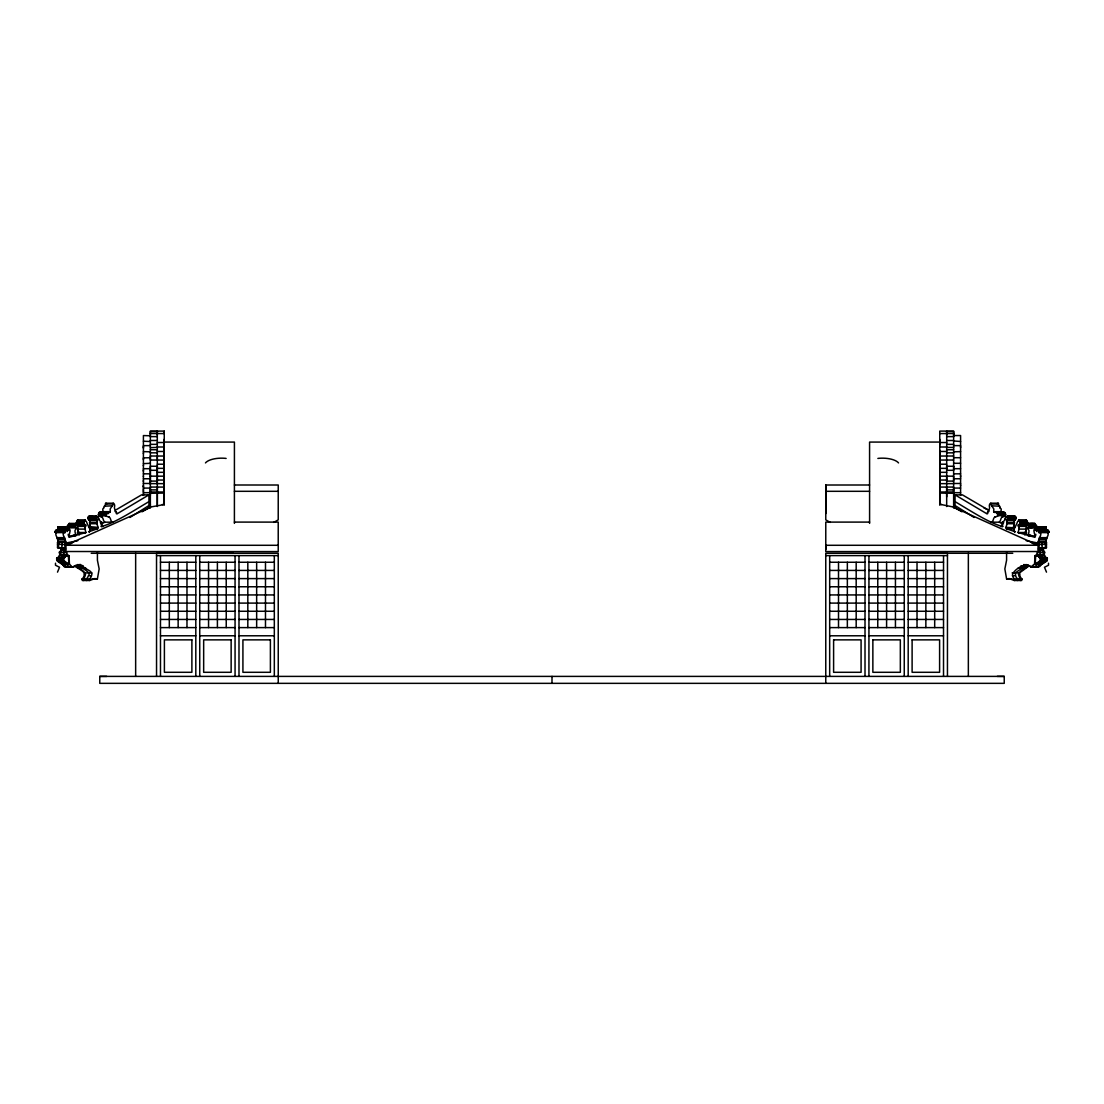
<?xml version="1.0" encoding="UTF-8"?>
<svg xmlns="http://www.w3.org/2000/svg" width="1104" height="1104" viewBox="0 0 1104 1104"><rect width="100%" height="100%" fill="white"/><g stroke="black" fill="none" stroke-linecap="round" stroke-linejoin="round"><path stroke-width="1.5" d="M162.398 504.473L163.116 504.749L151.331 506.874L65.964 545.252L65.964 551.517L278.222 551.586L278.222 522.109L234.407 522.095M143.41 453.675L143.41 452.875M143.41 486.146L143.41 487.071M143.41 485.236L143.41 486.491M143.41 480.488L143.41 481.634M143.41 476.569L143.41 476.003M143.41 469.78L143.41 470.345M143.41 448.21L143.41 446.816M143.41 441.241L150.365 441.517M150.365 508.006L150.351 431.595L157.306 431.595L157.306 434.99M150.365 493.281L164.261 493.06M150.365 495.448L150.365 487.057L164.261 487.085M150.365 484.145L150.351 466.247L157.306 466.247L157.306 483.621M150.365 447.631L157.306 447.424M150.351 436.701L150.351 431.057L164.248 431.112L164.248 433.568L150.351 433.527M157.32 493.074L157.32 506.529M157.32 506.35L157.32 487.057M164.248 439.295L164.248 504.473L163.116 504.473M234.407 523.379L234.421 442.083L164.248 442.069M829.67 676.379L829.684 555.602M838.516 627.61L838.516 562.253M847.348 627.61L847.348 562.253M856.18 627.61L856.18 562.253M865.012 676.379L865.012 555.602M868.931 676.379L868.945 555.602M877.763 627.61L877.777 562.253M886.595 627.61L886.609 562.253M895.441 627.61L895.441 562.253M904.259 676.379L904.273 555.602M908.192 676.379L908.192 555.602M917.024 627.61L917.024 562.253M925.856 627.61L925.856 562.253M934.688 627.61L934.688 562.253M939.739 505.094L939.752 431.112L953.649 431.057L953.649 436.701M943.52 676.379L943.534 555.602M946.68 506.529L946.694 431.112L946.694 432.561M947.453 676.379L947.467 553.27L825.764 553.256L825.764 683.348M953.635 508.006L953.649 431.595L946.694 431.595L946.694 434.99M960.59 485.801L960.59 484.849M960.59 476.956L960.59 475.548M960.59 457.718L953.635 457.705M960.59 451.619L953.635 451.812M960.59 441.503L953.635 440.965M960.59 495.434L960.59 435.542L953.635 435.569M1006.586 552.497L1006.586 560.239L1004.847 568.919L1006.641 579.158L1014.01 579.158M143.41 459.83L143.41 458.381M961.957 511.787L955.029 507.978L955.07 494.882L962.453 494.882L988.108 509.91L983.788 507.771M157.306 431.899L157.306 431.057L157.306 433.568M1048.345 532.639L1048.759 532.363A1.753 1.242 -90 0 0 1048.772 531.521C1047.751 527.864 1038.257 528.14 1039.292 533.122L1038.616 528.83A1.808 1.27 -90 0 0 1038.533 528.43L1038.574 528.043A2.76 1.946 -90 0 0 1038.795 527.174L1037.967 527.795A5.216 3.685 -90 0 0 1037.47 529.009A2.677 1.904 -90 0 0 1037.208 530.224L1037.125 530.596A2.015 1.421 -90 0 0 1036.946 531.562L1035.428 529.754A2.843 2.001 -90 0 0 1034.848 529.699L1038.809 529.216L1034.393 529.202A2.263 1.601 -90 0 0 1033.924 530.582L1033.951 531.397A1.904 1.352 -90 0 1 1034.241 532.832L1034.558 533.853A3.381 2.401 -90 0 1 1034.931 534.998A7.259 5.134 -90 0 1 1035 537.344L1018.095 532.514A2.484 1.753 -90 0 0 1018.274 531.521A2.415 1.711 -90 0 1 1018.606 530.748A2.015 1.421 -90 0 0 1018.771 529.768L1019.047 529.106A1.808 1.27 -90 0 0 1019.213 528.126M1038.16 541.857L1039.099 542.506L1039.071 547.694L1046.454 547.708L1046.468 542.506L1045.571 541.857L1038.16 541.857L1039.485 537.648A11.164 7.894 -90 0 0 1040.479 535.606A2.594 1.835 -90 0 0 1040.727 533.674L1040.575 532.114L1041.389 532.363A1.753 1.242 -90 0 0 1041.389 531.521L1040.065 530.044M1048.496 563.206L1048.496 565.234L1044.481 567.249L1046.495 572.148M142.043 511.787L148.971 507.978L148.93 494.882L141.547 494.882L115.892 509.91M55.655 532.639L55.241 532.363A1.753 1.242 90 0 1 55.228 531.535C56.235 527.85 65.743 528.14 64.708 533.122L65.384 528.83A1.808 1.27 90 0 1 65.467 528.43L65.426 528.043A2.76 1.946 90 0 1 65.205 527.174L66.033 527.795A5.216 3.685 90 0 1 66.53 529.023A2.677 1.904 90 0 1 66.792 530.237L66.875 530.596A2.015 1.421 90 0 1 67.054 531.562L68.572 529.754A2.843 2.001 90 0 1 69.152 529.699L65.191 529.202L69.607 529.216A2.263 1.601 90 0 1 70.076 530.582L70.049 531.397A1.904 1.352 90 0 0 69.759 532.832L69.442 533.853A3.381 2.401 90 0 0 69.069 534.998A7.259 5.134 90 0 0 69 537.344L85.905 532.514A2.484 1.753 90 0 1 85.726 531.521A2.415 1.711 90 0 0 85.394 530.748A2.015 1.421 90 0 1 85.229 529.768L84.953 529.106A1.808 1.27 90 0 1 84.787 528.126M63.935 530.044L62.611 531.521A1.753 1.242 90 0 0 62.611 532.363L63.425 532.114L63.273 533.674A2.594 1.835 90 0 0 63.521 535.606A11.164 7.894 90 0 0 64.515 537.648L65.84 541.857L57.532 542.506L57.546 547.708L65.453 548.923L63.59 552.235L63.894 554.374L65.522 555.795M89.383 519.004L90.073 520.522A3.105 2.194 90 0 1 89.603 522.137L89.576 522.247M88.044 517.514C87.878 523.31 97.055 516.989 97.442 520.522A3.105 2.194 90 0 1 96.973 522.123L97.166 523.945A3.974 2.815 90 0 1 97.345 525.256L97.456 525.559A2.87 2.029 90 0 1 97.939 527.16L97.511 528.788L88.872 531.728M88.058 517.307L97.856 517.141L99.236 520.067A5.189 3.671 90 0 1 99.802 520.591L100.574 521.806A5.906 4.181 90 0 1 101.002 522.979L101.237 522.537A1.38 0.98 90 0 1 101.651 522.247L102.01 525.959A3.947 2.788 90 0 1 101.568 526.553C115.948 522.44 134.095 510.352 148.957 501.63M58.636 527.339L57.822 527.188A2.76 1.946 90 0 0 58.043 528.057L58.084 528.43A1.808 1.27 90 0 0 58.015 528.844L57.863 530.182M1035.69 529.368A2.249 1.587 -90 0 1 1035.593 527.381L1036.78 526.705L1036.449 525.504M68.172 534.295L68.462 535.882L75.845 535.882L75.251 532.942A6.376 4.513 90 0 1 75.017 530.707A2.015 1.421 90 0 1 75.527 529.644A2.249 1.587 90 0 0 75.79 527.381L74.617 526.263L76.549 523.889A1.38 0.98 90 0 1 76.631 523.324L76.687 523.42A2.153 1.532 90 0 1 77.114 524.911A1.587 1.118 90 0 1 77.294 527.008A3.657 2.581 90 0 1 77.708 528.402A2.318 1.642 90 0 1 77.57 529.644L77.873 530.845A4.457 3.146 90 0 1 78.826 532.39L78.412 532.721A7.59 5.368 90 0 1 77.432 532.625L77.321 533.011A3.077 2.18 90 0 0 78.467 534.198A1.504 1.063 90 0 1 79.06 534.157L79.198 534.916M1006.641 579.158L1009.097 578.551L1014.286 580.511L1014.645 579.048A6.707 4.733 -90 0 1 1012.589 575.971C1010.74 571.72 1026.541 560.225 1030.708 567.083L1034.586 563.978L1034.903 555.767L1036.973 554.374L1044.356 554.374L1044.66 552.235L1042.797 548.936L1046.454 547.708M89.562 531.797L90.197 527.45A3.919 2.774 90 0 1 89.838 527.864L89.314 527.933M1038.657 529.81L1046.137 530.182M1046.04 529.823L1045.985 528.83A1.808 1.27 -90 0 0 1045.916 528.43L1045.957 528.043A2.76 1.946 -90 0 0 1046.178 527.188L1045.364 527.339M955.043 501.63C969.905 510.352 988.052 522.44 1002.432 526.553A3.947 2.788 -90 0 1 1002.046 526.042L1002.349 522.247A1.38 0.98 -90 0 1 1002.763 522.537L1002.998 522.965A5.906 4.181 -90 0 1 1003.426 521.792L1004.198 520.591A5.189 3.671 -90 0 1 1004.764 520.053L1005.689 517.39L1007.911 516.382M1015.28 516.382L1006.213 516.879M1026.43 529.948L1026.43 529.644A2.318 1.642 -90 0 1 1026.292 528.402A3.657 2.581 -90 0 1 1026.706 527.008A1.587 1.118 -90 0 1 1026.899 524.924A2.153 1.532 -90 0 1 1027.313 523.42L1027.369 523.337A1.38 0.98 -90 0 1 1027.451 523.889C1031.95 526.718 1024.981 529.258 1036.78 526.691M96.103 519.943L95.386 517.873L96.269 516.134M1018.095 532.514L1025.478 532.514A2.484 1.753 -90 0 0 1025.657 531.521A2.415 1.711 -90 0 1 1025.989 530.748A2.029 1.435 -90 0 0 1026.154 529.879L1026.43 529.106A1.808 1.27 -90 0 0 1026.596 528.14A3.491 2.47 -90 0 0 1025.823 526.346L1025.795 524.952M97.414 552.497L97.414 560.239L99.153 568.919L97.359 579.158L94.903 578.551L89.714 580.511L89.355 579.048A6.707 4.733 90 0 0 91.411 575.971C93.923 570.451 85.215 569.857 83.09 566.338C65.067 564.365 84.622 569.305 84.401 574.177M1028.9 526.898L1028.197 527.367A2.249 1.587 -90 0 0 1028.459 529.658A2.015 1.421 -90 0 1 1028.983 530.707A6.376 4.513 -90 0 1 1028.749 532.942L1028.155 535.882L1035.538 535.882L1035.828 534.295M68.31 529.368A2.249 1.587 90 0 0 68.407 527.381C65.605 527.091 68.793 521.405 73.802 524.676M83.131 565.993L80.109 564.503L73.292 567.083L71.567 566.559L69.414 563.978L69.097 555.767L61.714 555.767L59.644 554.374L59.34 552.235L61.106 550.303L60.485 548.233M97.745 527.767L90.556 527.16A2.87 2.029 90 0 0 90.073 525.573M994.814 517.072L996.512 516.617A2.139 1.504 -90 0 0 997.354 516.023L998.251 514.574L997.63 513.94A2.788 1.973 -90 0 0 997.285 513.746L997.423 512.601L996.236 512.215A4.94 3.491 -90 0 0 995.146 512.09L993.71 511.676A5.658 4.002 -90 0 1 993.766 510.034A1.532 1.076 -90 0 0 993.669 508.709L991.709 505.839L999.672 506.184M1002.197 517.072L1003.895 516.631A2.139 1.504 -90 0 0 1004.737 516.023L1005.399 513.981L997.864 513.981M1045.474 543.223L1046.868 537.648A11.164 7.894 -90 0 0 1047.862 535.619A2.594 1.835 -90 0 0 1048.11 533.674L1048.179 532.39M1019.213 528.14A3.491 2.47 -90 0 0 1018.44 526.332L1018.509 524.759L1019.351 524.731A4.775 3.367 -90 0 0 1019.268 525.739A1.739 1.228 -90 0 0 1019.889 524.717A2.194 1.559 -90 0 0 1019.944 524.152A3.05 2.153 -90 0 0 1020.4 523.682L1019.903 521.488A1.711 1.214 -90 0 0 1019.378 520.964A2.415 1.697 -90 0 0 1019.061 519.998M1015.128 531.728L1006.489 528.788L1006.061 527.16A2.87 2.029 -90 0 1 1006.544 525.559L1006.655 525.256A3.974 2.815 -90 0 1 1006.834 523.945L1007.055 522.247A3.105 2.194 -90 0 1 1006.558 520.522C1007.731 519.404 1009.042 518.839 1008.145 516.465M1013.996 525.421L1014.038 525.256A3.974 2.815 -90 0 1 1014.217 523.945L1014.424 522.247A3.105 2.194 -90 0 1 1013.941 520.522L1014.617 519.018M68.489 524.745L68.986 523.958L76.549 523.889L74.161 524.014M76.231 523.696L76.714 521.488A1.711 1.214 90 0 1 77.239 520.964A2.415 1.697 90 0 1 77.556 520.012L77.777 519.832M84.787 528.14A3.491 2.47 90 0 1 85.56 526.332L85.491 524.759L84.649 524.731A4.775 3.367 90 0 1 84.732 525.739A1.739 1.228 90 0 1 84.111 524.717A2.194 1.559 90 0 1 84.056 524.152A3.05 2.153 90 0 1 83.6 523.682L84.097 521.488A1.711 1.214 90 0 1 84.622 520.964A2.415 1.697 90 0 1 84.939 519.998M1006.489 528.788L1013.872 528.788L1013.762 527.905M65.343 529.616L64.598 529.616M85.463 574.163C84.097 570.409 78.136 567.76 75.21 565.772M1036.973 554.374L1037.277 552.235L1044.66 552.235M1038.726 565.234L1037.746 563.288L1035.566 566.559L1033.841 567.083M1040.175 557.865L1047.213 558.058L1046.854 560.956L1044.826 562.35A2.001 1.408 -90 0 0 1043.86 562.805L1037.222 562.792A2.001 1.408 -90 0 1 1038.188 562.336L1040.216 560.942L1040.175 557.865A1.615 1.145 -90 0 1 1039.002 557.203A2.65 1.877 -90 0 0 1037.47 555.312M84.401 574.163L84.014 575.971A6.707 4.733 90 0 1 81.972 579.048L82.345 580.511L89.714 580.511M85.463 574.163L85.256 575.281A6.776 4.789 90 0 1 83.048 579.062L83.393 580.511M67.937 527.698L75.514 527.726M1026.734 524.455L1018.509 524.759M58.622 527.919L58.65 527.781A5.216 3.685 90 0 1 59.064 528.788M96.945 522.247L89.576 522.247L89.783 523.958A3.974 2.815 90 0 1 89.962 525.256L90.004 525.421M104.218 506.405L103.983 507.95M109.186 517.072L107.488 516.617A2.139 1.504 90 0 1 106.646 516.023L99.07 515.623L98.987 513.94A2.774 1.96 90 0 1 99.457 513.705C123.331 513.098 91.411 513.815 100.381 512.215A4.94 3.491 90 0 1 101.471 512.09L102.907 511.676A5.658 4.002 90 0 0 102.851 510.048A1.532 1.076 90 0 1 102.962 508.723L103.334 508.268M106.591 513.098L107.764 512.215A4.94 3.491 90 0 1 108.854 512.09L110.29 511.676A5.658 4.002 90 0 0 110.234 510.034A1.532 1.076 90 0 1 110.331 508.709L112.291 505.839L104.328 506.184M1017.419 580.511L1017.778 579.048A6.707 4.733 -90 0 1 1015.721 575.971L1015.238 572.935L1026.886 564.751L1023.753 564.751M1020.607 580.511L1020.965 579.048A6.776 4.789 -90 0 1 1018.716 575.281L1018.537 574.163M1019.599 574.163L1019.986 575.971A6.707 4.733 -90 0 0 1022.028 579.048L1021.655 580.511L1014.286 580.511M1015.073 519.032L1015.28 519.956L1015.956 517.514M55.862 532.28L55.89 533.687A2.594 1.835 90 0 0 56.138 535.619A11.164 7.894 90 0 0 57.132 537.662L58.526 543.223M69.179 523.986A1.394 0.994 90 0 1 69.235 523.42L76.687 523.42M1000.114 508.047L1001.038 508.723A1.532 1.076 -90 0 1 1001.149 510.034A5.658 4.002 -90 0 0 1001.093 511.676L1002.529 512.09A4.94 3.491 -90 0 1 1003.619 512.215L1004.778 513.112L997.409 513.098M90.293 527.822L90.128 528.788L97.511 528.788M1006.365 528.595L1013.789 528.457M1027.769 523.682L1027.493 521.875L1019.944 521.847M1018.481 520.343L1018.302 520.895A4.913 3.464 -90 0 1 1017.64 521.557A1.918 1.352 -90 0 0 1017.267 522.537L1015.238 526.953M1025.768 520.619L1026.223 519.832M59.174 562.35A2.001 1.408 90 0 1 60.14 562.819L66.778 562.792A2.001 1.408 90 0 0 65.812 562.336L58.788 562.295L56.677 559.838L57.187 557.865L63.825 557.865A1.615 1.145 90 0 0 64.998 557.203A2.65 1.877 90 0 1 66.53 555.312M65.812 562.35L63.784 560.942L63.825 557.865M85.905 532.514L78.439 532.514A2.484 1.753 90 0 1 78.343 531.521A2.415 1.711 90 0 0 78.011 530.762A2.029 1.435 90 0 1 77.846 529.879L77.57 529.106A1.808 1.27 90 0 1 77.404 528.14A3.491 2.47 90 0 1 78.177 526.346L78.205 524.938M987.666 512.09L986.866 513.774L955.07 494.882M62.197 543.182L61.796 547.708L64.736 548.233M97.856 517.141L88.72 516.382L88.32 517.114M100.492 522.537L102.051 522.634M104.866 505.908A1.435 1.007 90 0 0 105.391 504.017L105.791 503.217L113.174 503.217A2.291 1.615 90 0 1 114.154 503.907A2.926 2.07 90 0 1 114.512 506.929A2.346 1.656 90 0 0 114.595 508.613A3.119 2.208 90 0 1 114.899 510.421A3.119 2.208 90 0 0 115.12 511.442A1.615 1.145 90 0 0 116.127 511.87M112.304 505.88A1.435 1.021 90 0 0 112.774 504.017L113.174 503.217M105.763 515.692L106.37 513.94A2.788 1.973 90 0 1 106.715 513.746L106.881 513.733M1024.498 564.751L1023.891 564.503M1014.686 527.933L1015.156 527.077M101.085 522.91L100.395 522.799M97.304 516.52L88.527 516.41M1026.223 530.003L1026.168 530.776A4.457 3.146 -90 0 0 1025.174 532.376L1025.588 532.721A7.59 5.368 -90 0 0 1026.568 532.625L1026.679 533.011A3.077 2.18 -90 0 1 1025.533 534.198A1.504 1.063 -90 0 0 1024.94 534.157L1024.802 534.916M1006.696 516.52L1015.376 516.368L1015.956 517.403M101.954 526.042L101.32 525.656L102.065 525.656M1009.249 518.245L1008.614 518.093M1030.708 567.083L1038.077 567.083L1041.928 564.006A4.747 3.353 -90 0 0 1043.846 562.778M1038.754 566.559L1041.928 563.992L1037.015 567.083M89.41 516.355L90.79 517.307M1005.689 517.39L1006.42 517.39M998.292 515.623L997.492 515.692L1005.04 515.568M1014.604 528.002L1014.162 527.864A3.919 2.774 -90 0 1 1013.803 527.45L1014.438 531.797M1038.478 555.795L1040.106 554.374L1040.41 552.235L1038.547 548.923L1042.204 547.708L1041.803 543.182M1015.28 519.956L1007.938 519.901M1012.106 572.935L1019.489 572.935L1028.279 566.49L1020.869 565.993M89.01 518.99L88.72 519.956M57.532 542.506L65.84 541.857M1004.64 513.236L1004.543 513.705A2.774 1.96 -90 0 1 1005.013 513.94L1005.399 513.981M148.93 494.882L117.134 513.774L116.334 512.09M1036.725 555.036L1044.094 555.367L1035.649 555.767L1035.248 563.992A4.747 3.353 -90 0 0 1037.208 562.778M1041.224 555.767L1043.294 554.374L1043.597 552.235L1041.734 548.936L1045.391 547.708L1045.405 544.258L1044.508 544.244M1042.286 555.767L1044.356 554.374L1042.286 555.767L1034.903 555.767M148.916 505.549L129.913 517.459M994.552 512.146L995.297 512.146M273.723 522.399L278.222 519.874L278.236 485.015L234.421 485.001M147.95 507.937L150.586 506.515M100.947 524.262L104.783 522.178A5.768 4.071 90 0 1 103.776 520.812A6.1 4.319 90 0 1 103.21 519.335A4.099 2.898 90 0 0 101.803 517.072M67.275 555.036L59.906 555.367L68.351 555.767L68.903 563.992A4.747 3.353 90 0 1 66.792 562.778M75.32 565.524L78.039 564.503M78.439 532.514L78.025 533.163L85.408 533.163M1030.253 524.717L1036.366 525.214M1028.79 565.772C1025.851 567.732 1019.903 570.437 1018.537 574.163M1029.853 565.772L1027.189 566.007M77.791 540.712L64.915 543.251M71.939 543.306L65.812 544.562L57.532 544.258M1007.911 516.368L1014.59 516.341M1029.839 524.014C1023.325 524.8 1034.862 521.612 1035.511 524.745M1008.449 518.259L1015.873 518.259M1034.821 523.972A1.394 0.994 -90 0 0 1034.765 523.406L1034.683 523.42A2.153 1.532 -90 0 0 1034.269 524.897M877.873 458.436L878.853 458.312A17.043 6.997 0 0 1 898.532 462.921M1015.473 519.211L1008.09 519.211M1041.872 564.006L1034.586 563.978M991.157 522.192L999.217 522.178A5.768 4.071 -90 0 0 1000.224 520.812A6.1 4.319 -90 0 0 1000.79 519.322A4.099 2.898 -90 0 1 1002.197 517.058M999.217 522.178L1003.053 524.262M88.582 531.659L89.576 531.645M60.154 562.792A4.747 3.353 90 0 0 62.114 564.02L66.985 567.083M59.492 544.244L58.595 544.258L58.609 547.708L62.266 548.936L60.403 552.235L60.706 554.374L62.776 555.767M1027.645 522.606L1020.234 522.647M997.119 513.733L1004.543 513.705M939.752 450.059L939.752 504.473L941.602 504.473M99.76 676.393L1004.24 676.393L1004.24 683.348L99.76 683.348L99.76 676.393L106.715 676.393M939.752 433.568L953.649 433.527M150.351 436.618L157.306 436.618M946.694 436.618L953.649 436.618M150.351 440.482L157.306 440.482M946.694 440.482L953.649 440.482M157.306 442.525L164.248 442.525M939.752 442.525L946.694 442.525M150.351 444.346L157.306 444.346M946.694 444.346L953.649 444.346M143.41 445.63L150.365 445.63M953.635 445.63L960.59 445.63M157.306 447.01L164.248 446.996M939.752 446.996L946.694 447.01M946.694 447.424L953.649 447.424M150.351 449.742L157.306 449.742M946.694 449.742L953.649 449.742M157.306 451.481L164.248 451.481M939.752 451.481L946.694 451.481M150.365 451.812L143.41 451.619M150.351 452.833L157.306 452.833M946.694 452.833L953.649 452.833M164.248 456.049L150.351 456.007L150.351 460.023L164.248 460.064M939.752 456.049L953.649 456.007M150.365 457.705L143.41 457.884M939.752 460.064L953.649 460.023M150.365 463.28L143.41 463.652M953.635 463.28L960.59 463.28M157.306 464.204L164.248 464.204M939.752 464.204L946.694 464.204M157.306 468.358L164.248 468.344M939.752 468.344L946.694 468.358M143.41 468.689L150.365 468.689M953.635 468.689L960.59 468.689M150.351 470.304L157.306 470.304M157.306 472.319L164.248 472.319M939.752 472.319L946.694 472.319M143.41 473.823L150.365 473.823M953.635 473.823L960.59 473.823M150.351 476.155L164.248 476.183M939.752 476.183L953.649 476.155L953.649 481.096L946.694 481.096L946.694 476.155M143.41 478.75L150.365 478.75M953.635 478.75L960.59 478.75M157.306 480.047L164.248 480.047M939.752 480.047L946.694 480.047M150.351 481.096L157.306 481.096M143.41 483.469L150.365 483.469M953.635 483.469L960.59 483.469M150.365 483.621L164.261 483.662M939.739 483.662L953.635 483.621M825.778 513.581L825.764 485.015L869.579 485.001M939.739 487.085L953.635 487.057L953.635 491.984L939.739 492.011M143.41 488.078L150.365 488.078M953.635 488.078L960.59 488.078M150.365 489.886L157.306 489.886M946.694 489.886L953.635 489.886M234.421 491.308L278.236 491.308M825.764 491.308L869.579 491.308M150.365 491.984L164.261 492.011L164.261 505.094M143.41 492.688L150.365 492.674M953.635 492.674L960.59 492.688M939.739 493.06L953.635 493.281M987.873 511.87A1.615 1.145 -90 0 0 988.867 511.428A3.119 2.208 -90 0 0 989.101 510.421A3.119 2.208 -90 0 1 989.405 508.599A2.346 1.656 -90 0 0 989.488 506.915A2.926 2.07 -90 0 1 989.86 503.907A2.291 1.615 -90 0 1 990.826 503.203L998.209 503.217L998.582 504.004A1.435 1.007 -90 0 0 999.134 505.908M105.418 503.99L112.801 503.99M990.826 503.217L991.199 504.004L998.582 503.99M102.907 511.676L110.29 511.676M993.71 511.676L1001.093 511.676M108.703 512.146L109.448 512.146M99.443 512.325L107.764 512.215M996.236 512.215L1004.557 512.325M99.208 512.615L109.696 512.422M994.304 512.422L1004.792 512.615M99.139 512.863L106.522 512.863M997.478 512.863L1004.861 512.863M116.182 513.581L116.927 513.581M987.073 513.581L987.818 513.581M106.136 513.981L98.863 514.05M98.449 514.064L106.232 514.05M997.768 514.05L1005.551 514.064M98.353 514.257L105.736 514.257M998.264 514.257L1005.647 514.257M98.38 514.574L105.749 514.574M998.251 514.574L1005.62 514.574M89.824 516.272L97.207 516.286M1006.793 516.286L1014.176 516.272M88.831 516.562L97.552 516.617M1006.448 516.617L1015.169 516.562M1006.144 517.141L1015.68 517.114M97.58 517.39L98.311 517.403M88.113 517.707L95.482 517.693M97.621 517.624L98.366 517.638M1005.634 517.638L1006.379 517.624M1008.518 517.693L1015.887 517.693M95.386 518.093L94.751 518.245M88.182 518.259L95.551 518.259M88.168 518.535L95.537 518.521M1008.463 518.521L1015.832 518.535M88.223 518.701L95.731 518.77M1008.269 518.77L1015.777 518.701M88.43 519.018L95.813 519.018M1008.187 519.018L1015.57 519.018M88.527 519.211L95.91 519.211M98.974 519.211L98.228 519.211L99.153 519.418M1005.026 519.211L1005.772 519.211L1004.847 519.418M88.624 519.736L96.007 519.736M1007.993 519.736L1015.376 519.736M77.639 519.874L85.022 519.874M1018.854 519.818L1026.361 519.874A2.415 1.697 -90 0 1 1026.761 520.964A1.711 1.214 -90 0 1 1027.286 521.488L1027.313 521.861M90.086 520.232L97.456 520.232M1006.544 520.232L1013.914 520.232M77.239 520.964L84.622 520.964M1019.378 520.964L1026.761 520.964M76.714 521.488L84.097 521.488M1019.903 521.488L1027.286 521.488M76.687 521.861L84.056 521.847M104.783 522.178L112.843 522.192M869.593 522.095L825.778 522.109L825.778 551.586L1038.036 551.517L1038.036 545.252L952.669 506.874L940.884 504.473M1007.055 522.247L1014.424 522.247M101.278 522.33L102.023 522.33M1001.977 522.33L1002.722 522.33M83.766 522.647L76.355 522.606M1001.949 522.634L1003.508 522.537M1002.915 522.91L1003.605 522.799M1027.313 523.42L1034.765 523.42M89.7 523.724L97.069 523.724M1006.931 523.724L1014.3 523.724M73.927 524.276L76.038 524.193M76.673 524.152L84.056 524.152M1019.944 524.152L1027.327 524.152M1028.003 524.276L1030.073 524.276M73.816 524.566L75.886 524.566M77.266 524.455L85.256 524.497M1018.744 524.497L1020.137 524.483M1028.114 524.566L1030.184 524.566M73.444 524.704L75.872 524.676M85.491 524.759L83.863 524.483M1028.183 524.717L1030.556 524.704M73.043 525.035L75.113 525.035M84.815 524.883L85.56 524.883M1018.44 524.883L1019.185 524.883M1028.956 525.145L1030.957 525.035M67.496 525.683L74.865 525.683M76.742 524.717A1.739 1.228 90 0 0 77.349 525.752L85.808 525.614M1001.935 525.656L1002.68 525.656L1002.046 526.042M1018.192 525.614L1026.651 525.739A1.739 1.228 -90 0 0 1027.258 524.717M1029.135 525.683L1036.504 525.683M72.726 525.766L74.796 525.766M1029.204 525.766L1031.274 525.766M72.533 526.263L74.617 526.263M78.177 526.346L85.56 526.346M1018.44 526.346L1025.823 526.346M1029.383 526.263L1031.467 526.263M72.519 526.539L74.589 526.539M101.071 526.511L103.141 526.511M1000.859 526.511L1002.929 526.511M1029.411 526.539L1031.481 526.539M57.932 526.801L65.798 526.774M67.22 526.691L74.975 526.815M1038.202 526.774L1046.068 526.815M57.822 527.036L65.205 527.036M73.085 526.953L75.224 527.036M1028.776 527.036L1030.915 526.953M1038.795 527.036L1046.178 527.036M73.223 527.229L75.32 527.312M90.542 527.326L97.925 527.326M1006.075 527.326L1013.638 527.781L1006.255 527.767M1028.68 527.312L1030.777 527.229M68.213 527.381L75.803 527.367M1028.197 527.367L1035.787 527.381M1028.486 527.726L1036.063 527.698M58.084 528.43L65.467 528.43M1038.533 528.43L1045.916 528.43M90.266 528.609L97.635 528.595M77.57 529.106L84.953 529.106M1019.047 529.106L1026.43 529.106M1038.657 529.616L1039.402 529.616M57.96 529.81L65.343 529.81M55.711 530.251L63.08 530.155M1040.92 530.155L1048.289 530.251M55.352 530.996L62.721 530.996M1041.279 530.996L1048.648 530.996M55.366 531.259L62.749 531.259M1041.251 531.259L1048.634 531.259M55.241 531.521L62.611 531.521M1041.389 531.521L1048.759 531.521M55.904 532.156L63.425 532.114M1040.575 532.114L1048.096 532.156M55.241 532.363L62.611 532.363M1041.389 532.363L1048.759 532.363M55.338 532.57L63.48 532.445M1040.52 532.445L1048.662 532.57M84.718 532.832L85.463 532.832M1018.537 532.832L1019.282 532.832M1018.592 533.163L1025.975 533.163L1025.561 532.514M73.292 534.916L76.245 534.916M1027.755 534.916L1030.708 534.916M57.132 537.648L64.515 537.648M1039.485 537.648L1046.868 537.648M57.256 538.586L64.639 538.586M1039.361 538.586L1046.744 538.586M57.712 539.566L65.095 539.566M1038.905 539.566L1046.288 539.566M57.974 541.374L65.357 541.374M1038.643 541.374L1046.026 541.374M1039.099 542.506L1046.468 542.506L1045.571 541.871M1046.468 544.258L1038.188 544.562L1032.061 543.306M65.964 545.252L278.222 545.293M1038.036 545.252L825.778 545.293L825.778 549.378M57.546 547.708L64.929 547.694L64.901 542.506M1039.264 548.233L1043.515 548.233M61.203 548.936L65.453 548.923M1038.547 548.923L1042.797 548.936M61.106 550.303L65.357 550.303M1038.643 550.303L1042.894 550.303M59.34 552.235L66.723 552.235L67.027 554.374L69.097 555.767M91.232 553.283L233.068 553.256M870.932 553.256L1012.768 553.283M59.644 554.374L67.027 554.374M156.533 555.602L278.249 555.602M825.751 555.602L947.467 555.602M57.187 557.879A1.615 1.145 90 0 0 58.374 557.203L64.998 557.203M1039.002 557.203L1045.64 557.203A1.615 1.145 -90 0 0 1046.813 557.879M56.787 558.058L63.425 558.058M1040.575 558.058L1047.213 558.058M56.704 558.334L63.328 558.334M1040.672 558.334L1047.296 558.334M56.525 558.831L63.163 558.831M1040.837 558.831L1047.475 558.831M56.677 559.838L63.314 559.838M1040.686 559.838L1047.323 559.838M57.146 560.942L63.784 560.942M1040.216 560.942L1046.854 560.942M57.629 561.011L64.625 561.067M1039.375 561.067L1046.371 561.011M58.236 561.439L64.874 561.439M1039.126 561.439L1045.764 561.439M58.498 562.046L65.136 562.046M1038.864 562.046L1045.502 562.046M58.788 562.295L65.426 562.295M1038.574 562.295L1045.212 562.295M160.466 562.253L195.808 562.253M199.727 562.253L235.055 562.253M238.988 562.253L274.316 562.253M829.684 562.253L865.012 562.253M868.945 562.253L904.273 562.253M908.192 562.253L943.534 562.253M1038.188 562.35L1044.826 562.35M69.414 563.978L62.128 564.006L64.184 566.573L65.923 567.083L73.292 567.083M80.109 564.503L79.502 564.751M80.247 564.751C70.987 564.365 93.702 571.279 88.265 575.957A6.707 4.733 90 0 1 86.222 579.048L86.581 580.511M76.811 566.007L74.147 565.772M64.184 566.559L71.567 566.559M1032.433 566.559L1039.816 566.559M78.494 568.146L85.877 568.146M1018.123 568.146L1025.506 568.146M160.466 570.423L195.808 570.423M199.727 570.423L235.055 570.423M238.988 570.423L274.316 570.423M829.684 570.423L865.012 570.423M868.945 570.423L904.273 570.423M908.192 570.423L943.534 570.423M84.511 572.935L91.894 572.935M89.383 575.764L91.453 575.764M1012.547 575.764L1014.617 575.764M160.48 578.593L195.808 578.593M199.727 578.593L235.055 578.593M238.988 578.593L274.316 578.593M829.684 578.593L865.012 578.593M868.945 578.593L904.273 578.593M908.192 578.593L943.52 578.593M81.986 579.048L89.355 579.048M93.122 578.896L96.062 578.896M1007.938 578.896L1010.878 578.896M1014.645 579.048L1022.014 579.048M89.99 579.158L97.359 579.158M160.48 586.762L195.808 586.762M199.727 586.762L235.055 586.762M238.988 586.762L274.316 586.762M829.684 586.762L865.012 586.762M868.945 586.762L904.273 586.762M908.192 586.762L943.52 586.762M160.48 594.932L195.808 594.932M199.727 594.932L235.069 594.932M238.988 594.932L274.316 594.932M829.684 594.932L865.012 594.932M868.931 594.932L904.273 594.932M908.192 594.932L943.52 594.932M160.48 603.101L195.808 603.101M199.727 603.101L235.069 603.101M238.988 603.101L274.316 603.101M829.684 603.101L865.012 603.101M868.931 603.101L904.273 603.101M908.192 603.101L943.52 603.101M160.48 611.271L195.808 611.271M199.727 611.271L235.069 611.271M238.988 611.271L274.316 611.271M829.684 611.271L865.012 611.271M868.931 611.271L904.273 611.271M908.192 611.271L943.52 611.271M160.48 619.441L195.808 619.441M199.727 619.441L235.069 619.441M238.988 619.441L274.316 619.441M829.684 619.441L865.012 619.441M868.931 619.441L904.273 619.441M908.192 619.441L943.52 619.441M160.48 627.61L195.808 627.61M199.727 627.61L235.069 627.61M238.988 627.61L274.316 627.61M829.684 627.61L865.012 627.61M868.931 627.61L904.273 627.61M908.192 627.61L943.52 627.61M160.48 635.78L195.808 635.78M199.727 635.78L235.069 635.78M238.988 635.78L274.316 635.78M829.684 635.78L865.012 635.78M868.931 635.78L904.273 635.78M908.192 635.78L943.52 635.78M997.285 676.379L1004.24 676.393M1014.424 531.645L1015.418 531.659M90.404 516.879L97.649 516.865M99.07 515.623L99.208 515.927A2.139 1.504 90 0 0 100.105 516.631L101.803 517.072M226.127 458.436L225.147 458.312A17.043 6.997 0 0 0 205.468 462.921M1039.085 543.251L1026.209 540.712M69.235 523.42L69.317 523.42A2.153 1.532 90 0 1 69.731 524.911M77.777 519.832L78.232 520.619M70.159 567.083L68.434 566.559L66.254 563.288L65.274 565.234M1025.961 564.503L1028.68 565.524M953.414 506.515L956.05 507.937M830.277 522.399L825.778 519.874L825.764 485.015M974.087 517.459L955.084 505.549M88.844 527.077L89.314 527.933M62.072 563.992L65.246 566.573M1000.017 507.95L999.81 506.529M88.762 526.953L86.747 522.537A1.918 1.352 90 0 0 86.36 521.557A4.913 3.464 90 0 1 85.698 520.895L85.519 520.343M1045.35 527.781L1045.378 527.919A5.216 3.685 -90 0 0 1044.936 528.775M57.505 572.148L59.519 567.249L55.504 565.234L55.504 563.206M1019.599 574.177L1019.489 572.935M1013.458 527.339L1013.444 527.16A2.87 2.029 -90 0 1 1013.927 525.559M157.306 432.561L157.32 492.011M946.68 493.074L946.694 496.841M939.752 439.295L939.752 444.001M869.593 523.379L869.579 442.083L939.752 442.069L939.752 445.243M157.306 456.007L157.306 460.023M150.365 435.776L143.41 435.569L143.41 495.434M150.365 504.611L150.365 505.549M143.41 446.527L143.41 447.272M143.41 465.916L143.41 465.17M143.41 470.704L143.41 471.353M143.41 489.265L143.41 491.791M143.41 493.874L143.41 495.116M968.346 553.159L968.346 676.379M960.59 446.554L960.59 447.631M946.68 487.057L946.694 491.984M552.014 676.393L551.986 683.348M278.249 683.348L278.236 553.256L156.533 553.27L156.547 676.379M274.316 555.602L274.33 676.379M265.484 562.253L265.484 627.61M256.652 562.253L256.652 627.61M247.82 562.253L247.82 627.61M238.988 555.602L238.988 676.379M235.055 555.602L235.069 676.379M226.223 562.253L226.237 627.61M217.391 562.253L217.405 627.61M208.559 562.253L208.559 627.61M199.727 555.602L199.741 676.379M195.808 555.602L195.808 676.379M186.976 562.253L186.976 627.61M178.144 562.253L178.144 627.61M169.312 562.253L169.312 627.61M164.248 431.112L164.261 492.011M160.466 555.602L160.48 676.379M135.654 553.145L135.654 676.379M105.791 503.217A2.291 1.615 90 0 1 106.771 503.907M77.308 524.993A4.775 3.367 90 0 1 77.349 525.752M58.388 557.216A2.65 1.877 90 0 1 59.892 555.326M112.153 522.178A5.768 4.071 90 0 1 111.159 520.812A6.1 4.319 90 0 1 110.593 519.322A4.099 2.898 90 0 0 109.186 517.058M997.229 503.907A2.291 1.615 -90 0 1 998.209 503.203M1026.651 525.739A4.775 3.367 -90 0 1 1026.692 524.98M1044.108 555.312A2.65 1.877 -90 0 1 1045.612 557.203M991.847 522.178A5.768 4.071 -90 0 0 992.841 520.812A6.1 4.319 -90 0 0 993.407 519.322A4.099 2.898 -90 0 1 994.814 517.058M991.696 505.88A1.435 1.021 -90 0 1 991.226 504.017M833.603 639.865L833.603 672.295L861.079 672.295L861.079 639.865L833.603 639.865M872.864 639.865L872.864 672.295L900.34 672.295L900.34 639.865L872.864 639.865M912.111 639.865L912.111 672.295L939.601 672.295L939.601 639.865L912.111 639.865M953.649 466.247L946.694 466.247L946.694 470.304L953.649 470.304L953.649 466.247M191.889 639.865L164.399 639.865L164.399 672.295L191.889 672.295L191.889 639.865M231.136 639.865L203.66 639.865L203.66 672.295L231.136 672.295L231.136 639.865M270.397 639.865L242.921 639.865L242.921 672.295L270.397 672.295L270.397 639.865"/></g></svg>
